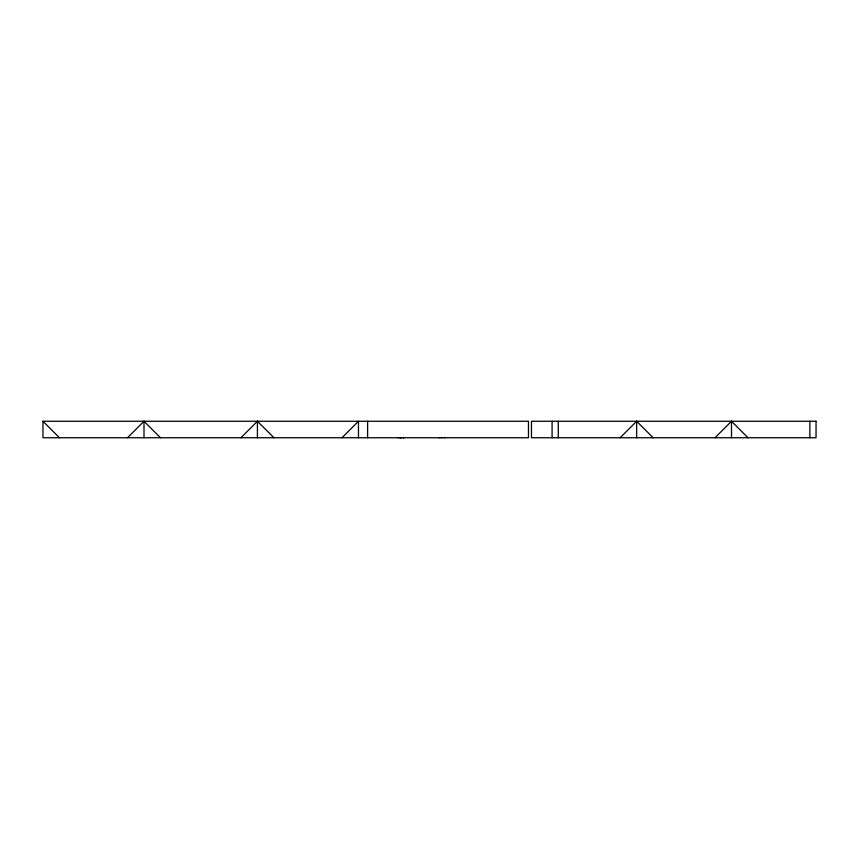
<?xml version="1.0" encoding="UTF-8"?>
<svg xmlns="http://www.w3.org/2000/svg" width="859" height="859" viewBox="0 0 859 859"><rect width="100%" height="100%" fill="white"/><g stroke="black" fill="none" stroke-linecap="round" stroke-linejoin="round"><path stroke-width="1.29" d="M127.497 437.746L144.001 421.254L160.493 437.746M240.928 437.746L257.421 421.254L273.924 437.746M341.979 437.746L358.471 421.254L358.471 437.746M620.134 437.746L636.637 421.254L653.13 437.746M714.999 437.746L731.503 421.254L747.996 437.746M397.492 437.575L398.308 437.575M400.498 437.736L401.207 437.736M398.973 437.661L399.811 437.661M400.273 437.661L400.992 437.661M402.882 437.661L403.526 437.661M438.863 437.661L440.033 437.575M441.139 437.661L441.837 437.661M444.178 437.661L444.876 437.661M42.95 421.254L528.468 421.254L528.468 437.746L42.95 437.746L42.95 421.254L59.443 437.746M403.193 437.661L403.837 437.661M809.865 421.254L809.865 437.746M731.503 421.254L731.503 437.746M636.637 421.254L636.637 437.746M558.275 421.254L558.275 437.746M552.079 421.254L552.079 437.746M367.609 421.254L367.609 437.746M257.421 421.254L257.421 437.746M144.001 421.254L144.001 437.746M816.05 421.254L531.463 421.254L531.463 437.746L816.05 437.746L816.05 421.254"/></g></svg>
